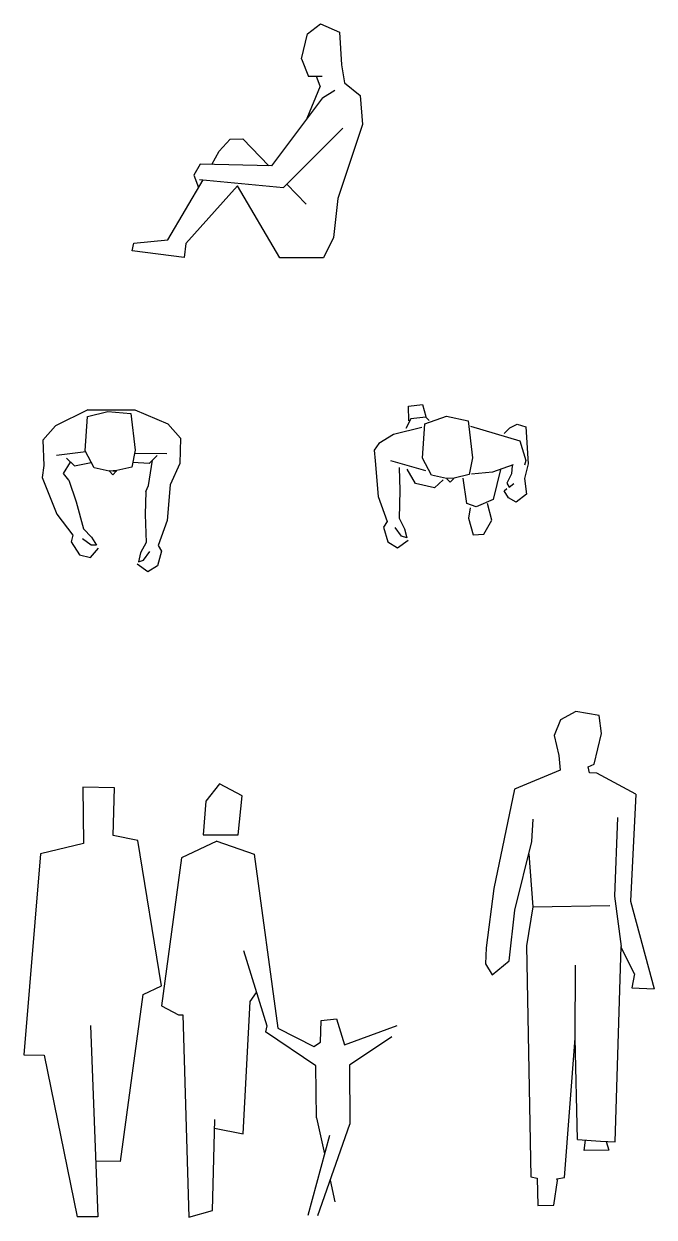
# Model space of a CAD drawing. Extents: x 116 to 135, y 123.1 to 129.1.
# Drawn here: x 124.837 to 127.36, y 123.628 to 128.406 of the extents above; entities that cross this region are included whole.
import ezdxf

# ---------------------------------------------------------------- set-up
doc = ezdxf.new("R2010")
doc.units = 0
doc.layers.get('0').update_dxf_attribs({"linetype": 'CONTINUOUS'})

msp = doc.modelspace()

# ---------------------------------------------------------------- linework, layer by layer
for p, q in [((125.9732, 128.3661), (126.0246, 128.4063)), ((126.0246, 128.4063), (126.1009, 128.3732)), ((125.9492, 128.2662), (125.9732, 128.3661)), ((126.1009, 128.3732), (126.1086, 128.2419)), ((125.9492, 128.2662), (125.9772, 128.1951)), ((126.1086, 128.2419), (126.1214, 128.1696)), ((126.031, 128.1959), (125.9772, 128.1951)), ((126.0229, 128.1572), (126.0083, 128.1956)), ((126.0229, 128.1572), (125.9705, 128.0274)), ((126.1214, 128.1696), (126.1839, 128.1192)), ((126.0322, 128.1096), (125.8281, 127.838)), ((126.0322, 128.1096), (126.0818, 128.1415)), ((126.1839, 128.1192), (126.1926, 128.0033)), ((126.1926, 128.0033), (126.0941, 127.7076)), ((125.8771, 127.7511), (126.1136, 127.9892)), ((125.6191, 127.8972), (125.6637, 127.9449)), ((125.6637, 127.9449), (125.7136, 127.9464)), ((125.7136, 127.9464), (125.8184, 127.8382)), ((125.5893, 127.8438), (125.6191, 127.8972)), ((125.5436, 127.8449), (125.5178, 127.8003)), ((125.8281, 127.838), (125.5436, 127.8449)), ((125.413, 127.5421), (125.5544, 127.7814)), ((125.5178, 127.8003), (125.5364, 127.751)), ((125.5409, 127.7834), (125.8771, 127.7511)), ((125.8901, 127.7642), (125.9674, 127.6844)), ((125.6922, 127.7574), (125.4852, 127.5268)), ((125.8624, 127.4689), (125.6922, 127.7574)), ((126.0941, 127.7076), (126.0767, 127.551)), ((125.2711, 127.4977), (125.2779, 127.528)), ((125.2779, 127.528), (125.413, 127.5421)), ((125.4852, 127.5268), (125.4794, 127.4702)), ((126.0767, 127.551), (126.0362, 127.4689)), ((125.4794, 127.4702), (125.2711, 127.4977)), ((126.0362, 127.4689), (125.8624, 127.4689)), ((125.0926, 126.8607), (124.9631, 126.7968)), ((125.0921, 126.8348), (125.1737, 126.8548)), ((125.0926, 126.8607), (125.282, 126.8607)), ((125.1737, 126.8548), (125.2647, 126.8459)), ((125.282, 126.8607), (125.4141, 126.8054)), ((126.3775, 126.8752), (126.4332, 126.8825)), ((126.3784, 126.8167), (126.3775, 126.8752)), ((126.4332, 126.8825), (126.4463, 126.8341)), ((125.0824, 126.6973), (125.0921, 126.8348)), ((125.2647, 126.8459), (125.2824, 126.6989)), ((126.3859, 126.8248), (126.3667, 126.7855)), ((126.4462, 126.8315), (126.3859, 126.8248)), ((126.4428, 126.8051), (126.5286, 126.8361)), ((126.4601, 126.8178), (126.4462, 126.8315)), ((126.5286, 126.8361), (126.6155, 126.8162)), ((126.6155, 126.8162), (126.6332, 126.6692)), ((124.9631, 126.7968), (124.9136, 126.7392)), ((125.4141, 126.8054), (125.4637, 126.7478)), ((126.317, 126.7626), (126.2581, 126.7266)), ((126.4309, 126.7898), (126.317, 126.7626)), ((126.4332, 126.6676), (126.4428, 126.8051)), ((126.6249, 126.7951), (126.8222, 126.7366)), ((126.7596, 126.7666), (126.7827, 126.7885)), ((126.7827, 126.7885), (126.8124, 126.8034)), ((126.8124, 126.8034), (126.8468, 126.7923)), ((126.8468, 126.7923), (126.8563, 126.6445)), ((124.9136, 126.7392), (124.9164, 126.6378)), ((125.4637, 126.7478), (125.4609, 126.6464)), ((126.2581, 126.7266), (126.2395, 126.6987)), ((126.8222, 126.7366), (126.8464, 126.6581)), ((125.085, 126.6923), (124.9675, 126.6776)), ((125.0076, 126.6674), (125.0398, 126.6371)), ((125.118, 126.6286), (125.0824, 126.6973)), ((125.2824, 126.6989), (125.2692, 126.6312)), ((125.2802, 126.6875), (125.4097, 126.6862)), ((125.3704, 126.6785), (125.3387, 126.6454)), ((126.2395, 126.6987), (126.2431, 126.6569)), ((126.4688, 126.5989), (126.4332, 126.6676)), ((126.6332, 126.6692), (126.62, 126.6015)), ((124.9164, 126.6378), (124.9107, 126.5897)), ((124.9952, 126.6056), (125.0241, 126.6519)), ((125.0398, 126.6371), (125.1068, 126.6501)), ((125.1787, 126.6159), (125.118, 126.6286)), ((125.1781, 126.6174), (125.2085, 126.6159)), ((125.2092, 126.6174), (125.1787, 126.6159)), ((125.2078, 126.616), (125.1936, 126.6007)), ((125.2692, 126.6312), (125.2092, 126.6174)), ((125.3387, 126.6454), (125.2728, 126.6494)), ((125.3364, 126.5575), (125.3524, 126.6597)), ((125.4609, 126.6464), (125.4223, 126.5606)), ((126.2431, 126.6569), (126.2553, 126.514)), ((126.4462, 126.6164), (126.3065, 126.6572)), ((126.3403, 126.6303), (126.3429, 126.5382)), ((126.4047, 126.5656), (126.3713, 126.623)), ((126.7965, 126.6408), (126.7137, 126.6119)), ((126.7458, 126.6214), (126.7163, 126.5013)), ((126.7918, 126.6381), (126.7896, 126.6049)), ((126.8464, 126.6581), (126.841, 126.6389)), ((126.8563, 126.6445), (126.8413, 126.5861)), ((124.9107, 126.5897), (124.9697, 126.4433)), ((125.0168, 126.5795), (124.9952, 126.6056)), ((125.0168, 126.5795), (125.0463, 126.4922)), ((125.1936, 126.6007), (125.1801, 126.6147)), ((126.5294, 126.5862), (126.4688, 126.5989)), ((126.5152, 126.5805), (126.4811, 126.5491)), ((126.5599, 126.5877), (126.5294, 126.5862)), ((126.5444, 126.5711), (126.5309, 126.585)), ((126.5585, 126.5863), (126.5444, 126.5711)), ((126.62, 126.6015), (126.5599, 126.5877)), ((126.6108, 126.4864), (126.5963, 126.5869)), ((126.7137, 126.6119), (126.6289, 126.6039)), ((126.7896, 126.6049), (126.7711, 126.5671)), ((126.8413, 126.5861), (126.8494, 126.5226)), ((125.3251, 126.534), (125.3226, 126.4419)), ((125.3251, 126.534), (125.3364, 126.5575)), ((125.4223, 126.5606), (125.4102, 126.4177)), ((126.3429, 126.5382), (126.3394, 126.4265)), ((126.4811, 126.5491), (126.4047, 126.5656)), ((126.7605, 126.5362), (126.7713, 126.5458)), ((126.7776, 126.5082), (126.7605, 126.5362)), ((126.7711, 126.5671), (126.7796, 126.551)), ((126.7796, 126.551), (126.7984, 126.5658)), ((126.8494, 126.5226), (126.8084, 126.4908)), ((125.0463, 126.4922), (125.0759, 126.3844)), ((126.2553, 126.514), (126.2913, 126.4144)), ((126.648, 126.4731), (126.6108, 126.4864)), ((126.7163, 126.5013), (126.648, 126.4731)), ((126.7105, 126.4191), (126.6936, 126.4856)), ((126.8084, 126.4908), (126.7776, 126.5082)), ((124.9697, 126.4433), (125.0335, 126.3587)), ((125.3226, 126.4419), (125.3261, 126.3302)), ((126.3394, 126.4265), (126.3607, 126.385)), ((126.6245, 126.4687), (126.6166, 126.4275)), ((126.6166, 126.4275), (126.6366, 126.3608)), ((125.0759, 126.3844), (125.1085, 126.351)), ((125.4102, 126.4177), (125.3742, 126.3181)), ((126.2913, 126.4144), (126.2773, 126.391)), ((126.2773, 126.391), (126.2938, 126.3322)), ((126.3492, 126.3551), (126.3237, 126.3893)), ((126.3607, 126.385), (126.3698, 126.3487)), ((126.6789, 126.3627), (126.7105, 126.4191)), ((125.0335, 126.3587), (125.027, 126.3323)), ((125.027, 126.3323), (125.06, 126.2809)), ((125.1062, 126.319), (125.0718, 126.3443)), ((125.1085, 126.351), (125.1279, 126.319)), ((125.3261, 126.3302), (125.3047, 126.2887)), ((126.2938, 126.3322), (126.3326, 126.3087)), ((126.3326, 126.3087), (126.3753, 126.3393)), ((126.3698, 126.3487), (126.3492, 126.3551)), ((126.6366, 126.3608), (126.6789, 126.3627)), ((125.104, 126.2699), (125.1353, 126.3069)), ((125.1279, 126.319), (125.1062, 126.319)), ((125.3047, 126.2887), (125.2956, 126.2524)), ((125.3163, 126.2588), (125.3417, 126.293)), ((125.3881, 126.2947), (125.3717, 126.2359)), ((125.3742, 126.3181), (125.3881, 126.2947)), ((125.06, 126.2809), (125.104, 126.2699)), ((125.3329, 126.2124), (125.2902, 126.243)), ((125.2956, 126.2524), (125.3163, 126.2588)), ((125.3717, 126.2359), (125.3329, 126.2124)), ((126.9859, 125.6194), (126.9603, 125.5571)), ((127.0464, 125.6529), (126.9859, 125.6194)), ((127.1409, 125.6371), (127.0464, 125.6529)), ((127.1497, 125.5652), (127.1409, 125.6371)), ((127.1208, 125.442), (127.1497, 125.5652)), ((126.9603, 125.5571), (126.9794, 125.4766)), ((126.9794, 125.4766), (126.9836, 125.4186)), ((127.097, 125.4308), (127.1208, 125.442)), ((127.1022, 125.4069), (127.097, 125.4308)), ((126.9836, 125.4186), (126.8018, 125.3423)), ((127.1311, 125.4061), (127.1022, 125.4069)), ((127.2874, 125.3224), (127.1311, 125.4061)), ((125.0728, 125.3503), (125.0765, 125.124)), ((125.2001, 125.347), (125.0728, 125.3503)), ((125.1952, 125.157), (125.2001, 125.347)), ((125.62, 125.3638), (125.5661, 125.2936)), ((125.7116, 125.3152), (125.62, 125.3638)), ((126.8018, 125.3423), (126.7185, 124.9449)), ((125.5661, 125.2936), (125.5553, 125.1588)), ((125.6955, 125.1588), (125.7116, 125.3152)), ((127.2874, 125.3224), (127.2665, 124.894)), ((126.8707, 125.1322), (126.8765, 125.2221)), ((127.2144, 125.2281), (127.2017, 124.9129)), ((125.2935, 125.1365), (125.1952, 125.157)), ((125.3879, 124.5543), (125.2935, 125.1365)), ((125.5553, 125.1588), (125.6955, 125.1588)), ((125.0765, 125.124), (124.9034, 125.0828)), ((125.6096, 125.1335), (125.4679, 125.0672)), ((125.6096, 125.1335), (125.7588, 125.0812)), ((126.8029, 124.8572), (126.8707, 125.1322)), ((124.9034, 125.0828), (124.8371, 124.2785)), ((125.4679, 125.0672), (125.3876, 124.4749)), ((125.7588, 125.0812), (125.8536, 124.3855)), ((126.8588, 125.0837), (126.8751, 124.8705)), ((126.7185, 124.9449), (126.6876, 124.7072)), ((127.2017, 124.9129), (127.2289, 124.7123)), ((126.7797, 124.6547), (126.8029, 124.8572)), ((126.8751, 124.8705), (126.8492, 124.7146)), ((126.8751, 124.8705), (127.1828, 124.8759)), ((127.2665, 124.894), (127.3605, 124.5429)), ((126.6876, 124.7072), (126.6848, 124.642)), ((126.8492, 124.7146), (126.8672, 123.7898)), ((127.2041, 123.9303), (127.2289, 124.7123)), ((127.2824, 124.6026), (127.2288, 124.7081)), ((125.7164, 124.6955), (125.8103, 124.395)), ((126.6848, 124.642), (126.712, 124.5985)), ((126.712, 124.5985), (126.7797, 124.6547)), ((127.0438, 124.3453), (127.0454, 124.6378)), ((127.2824, 124.6026), (127.2717, 124.5467)), ((125.2243, 123.8513), (125.3148, 124.52)), ((125.3148, 124.52), (125.3879, 124.5543)), ((125.7437, 124.4922), (125.7687, 124.5283)), ((127.2717, 124.5467), (127.3605, 124.5429)), ((125.3876, 124.4749), (125.4558, 124.4386)), ((125.7148, 123.9623), (125.7437, 124.4922)), ((125.4558, 124.4386), (125.4731, 124.4382)), ((125.4731, 124.4382), (125.498, 123.6284)), ((126.0273, 124.4158), (126.0885, 124.4224)), ((126.0885, 124.4224), (126.1203, 124.3179)), ((125.1043, 124.3952), (125.1332, 123.6293)), ((125.8103, 124.395), (125.8042, 124.3698)), ((125.8536, 124.3855), (125.9984, 124.3122)), ((126.0251, 124.3285), (126.0273, 124.4158)), ((126.1203, 124.3179), (126.331, 124.3957)), ((126.0054, 124.2345), (125.8042, 124.3698)), ((125.9984, 124.3122), (126.0251, 124.3285)), ((126.3106, 124.3499), (126.1403, 124.2364)), ((127.0019, 123.7874), (127.0438, 124.3453)), ((127.0538, 123.9391), (127.0438, 124.3453)), ((124.8371, 124.2785), (124.9188, 124.2764)), ((124.9188, 124.2764), (125.0506, 123.6293)), ((126.0092, 124.0261), (126.0054, 124.2345)), ((126.1403, 124.2364), (126.1418, 124.0006)), ((125.5922, 123.6547), (125.6015, 124.0193)), ((126.0092, 124.0261), (126.0405, 123.8823)), ((126.0143, 123.6346), (126.1418, 124.0006)), ((125.6006, 123.9848), (125.7148, 123.9623)), ((126.0601, 123.9556), (125.9742, 123.6346)), ((127.0538, 123.9391), (127.1452, 123.9328)), ((127.0797, 123.8954), (127.0863, 123.9369)), ((127.179, 123.896), (127.0797, 123.8954)), ((127.1452, 123.9328), (127.2041, 123.9303)), ((127.1687, 123.9318), (127.179, 123.896)), ((125.2243, 123.8513), (125.1248, 123.8528)), ((126.0636, 123.7762), (126.0825, 123.6893)), ((126.8672, 123.7898), (126.8928, 123.7845)), ((126.8928, 123.7845), (126.895, 123.6753)), ((126.9583, 123.6761), (126.9738, 123.7749)), ((126.9711, 123.7822), (127.0019, 123.7874)), ((126.9738, 123.7749), (126.9711, 123.7822)), ((125.498, 123.6284), (125.5922, 123.6547)), ((126.895, 123.6753), (126.9583, 123.6761)), ((125.1332, 123.6293), (125.0506, 123.6293))]:
    msp.add_line(p, q)

doc.saveas('drawing.dxf')
